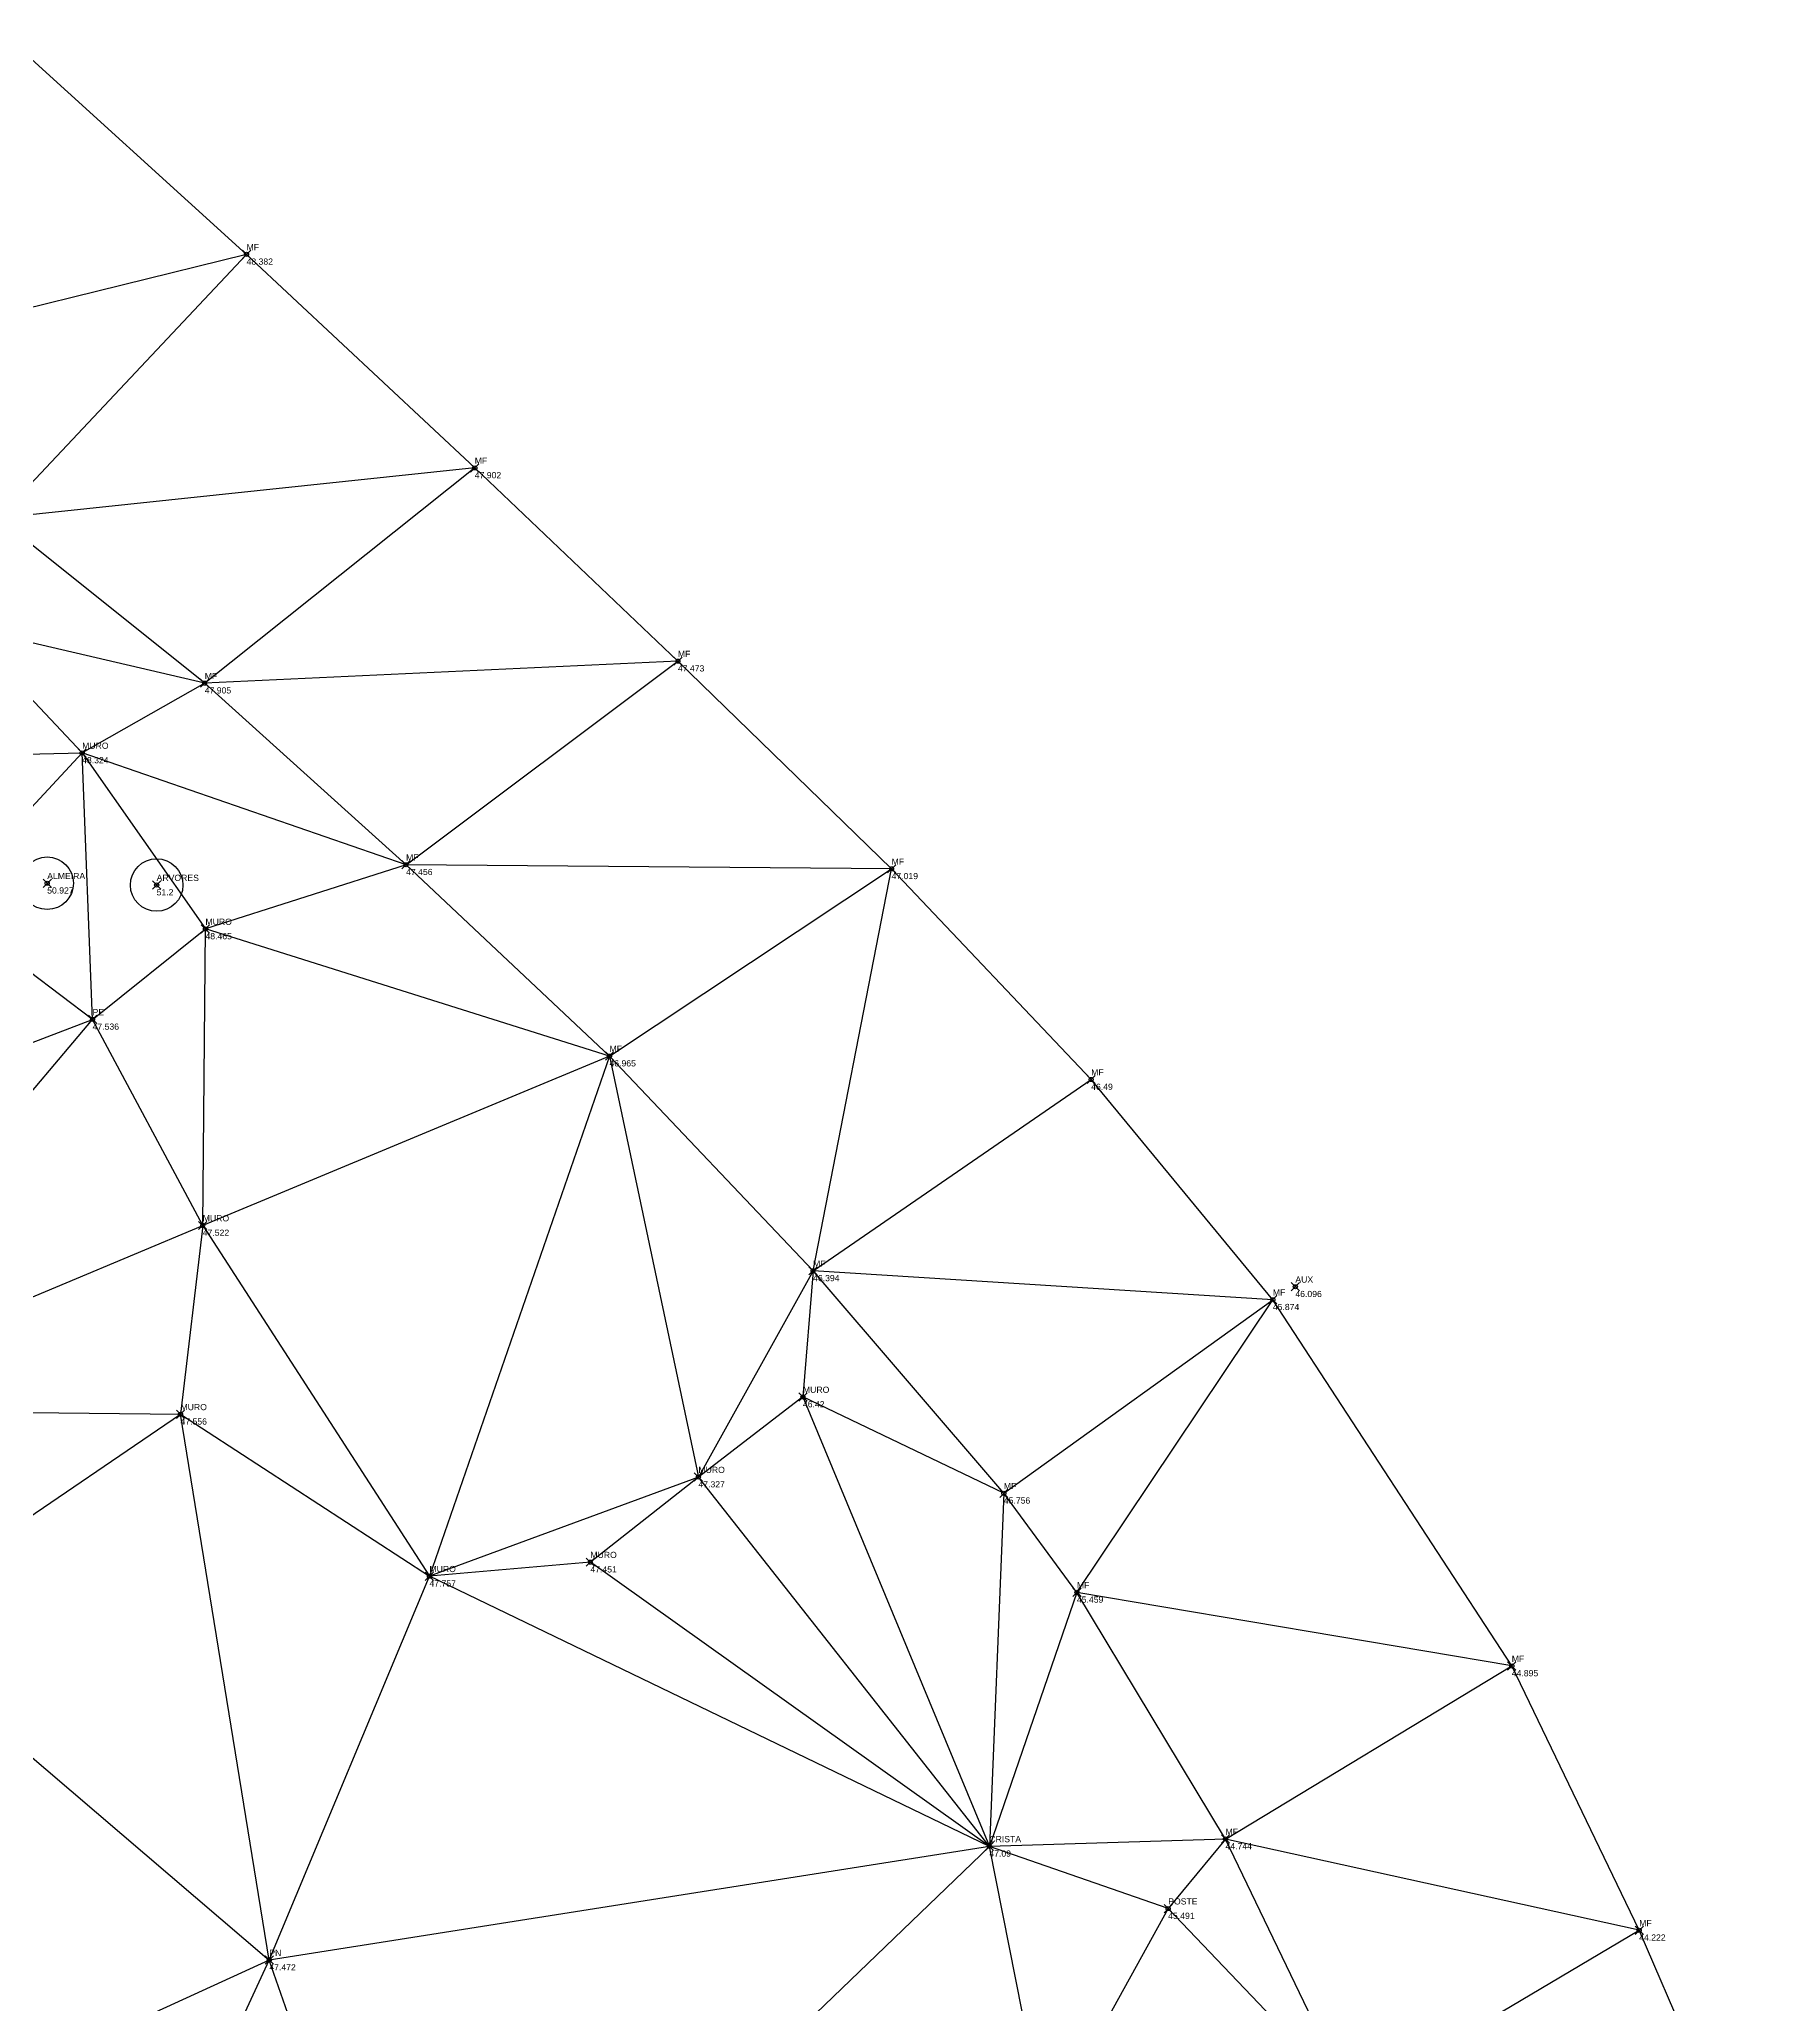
# Model space of a CAD drawing. Header units: millimetres. Extents: x 955 to 1094, y 4914 to 5043.
# Drawn here: x 1043.73 to 1085.6, y 4949.27 to 4996.87 of the extents above; entities that cross this region are included whole.
import ezdxf

# ---------------------------------------------------------------- set-up
doc = ezdxf.new("R2010")
doc.units = ezdxf.units.MM
doc.header["$PDMODE"] = 35
doc.header["$PDSIZE"] = 0.1
for name, color, linetype in [('_Arestas', 2, 'Continuous'), ('_Atributos', 7, 'Continuous'), ('_Cotas', 7, 'Continuous'), ('_Pontos', 7, 'Continuous')]:
    doc.layers.add(name, color=color, linetype=linetype)
doc.styles.get("Standard").update_dxf_attribs({"font": 'arial.ttf'})

msp = doc.modelspace()

# ---------------------------------------------------------------- linework, layer by layer
at = {"color": 1}
for centre in [(1043.917, 4976.431), (1046.568, 4976.387)]:
    msp.add_circle(centre, 0.636, dxfattribs=at)
at = {"layer": '_Arestas'}
for p, q in [((1048.747, 4991.662), (1043.003, 4996.871)), ((1048.747, 4991.662), (1037.647, 4988.927)), ((1042.731, 4985.272), (1048.747, 4991.662)), ((1054.276, 4986.49), (1048.747, 4991.662)), ((1054.276, 4986.49), (1042.731, 4985.272)), ((1054.276, 4986.49), (1047.734, 4981.277)), ((1059.198, 4981.81), (1054.276, 4986.49)), ((1047.734, 4981.277), (1042.731, 4985.272)), ((1047.734, 4981.277), (1041.884, 4982.643)), ((1044.763, 4979.587), (1041.884, 4982.643)), ((1059.198, 4981.81), (1047.734, 4981.277)), ((1052.612, 4976.879), (1059.198, 4981.81)), ((1064.375, 4976.78), (1059.198, 4981.81)), ((1047.734, 4981.277), (1044.763, 4979.587)), ((1052.612, 4976.879), (1047.734, 4981.277)), ((1038.445, 4979.446), (1044.763, 4979.587)), ((1041.341, 4975.901), (1044.763, 4979.587)), ((1044.763, 4979.587), (1047.751, 4975.323)), ((1052.612, 4976.879), (1044.763, 4979.587)), ((1045.016, 4973.133), (1044.763, 4979.587)), ((1052.612, 4976.879), (1047.751, 4975.323)), ((1064.375, 4976.78), (1052.612, 4976.879)), ((1057.54, 4972.244), (1052.612, 4976.879)), ((1057.54, 4972.244), (1064.375, 4976.78)), ((1062.473, 4967.043), (1064.375, 4976.78)), ((1069.21, 4971.677), (1064.375, 4976.78)), ((1045.016, 4973.133), (1041.341, 4975.901)), ((1045.016, 4973.133), (1047.751, 4975.323)), ((1047.685, 4968.142), (1047.751, 4975.323)), ((1057.54, 4972.244), (1047.751, 4975.323)), ((1034.47, 4969.093), (1045.016, 4973.133)), ((1037.046, 4963.693), (1045.016, 4973.133)), ((1047.685, 4968.142), (1045.016, 4973.133)), ((1057.54, 4972.244), (1047.685, 4968.142)), ((1057.54, 4972.244), (1053.178, 4959.647)), ((1062.473, 4967.043), (1057.54, 4972.244)), ((1057.54, 4972.244), (1059.695, 4962.048)), ((1062.473, 4967.043), (1069.21, 4971.677)), ((1073.612, 4966.343), (1069.21, 4971.677)), ((1037.046, 4963.693), (1047.685, 4968.142)), ((1047.685, 4968.142), (1047.146, 4963.569)), ((1047.685, 4968.142), (1053.178, 4959.647)), ((1062.473, 4967.043), (1059.695, 4962.048)), ((1062.473, 4967.043), (1062.227, 4963.988)), ((1073.612, 4966.343), (1062.473, 4967.043)), ((1067.094, 4961.656), (1062.473, 4967.043)), ((1067.094, 4961.656), (1073.612, 4966.343)), ((1068.865, 4959.256), (1073.612, 4966.343)), ((1079.401, 4957.473), (1073.612, 4966.343)), ((1062.227, 4963.988), (1059.695, 4962.048)), ((1067.094, 4961.656), (1062.227, 4963.988)), ((1062.227, 4963.988), (1066.744, 4953.105)), ((1037.046, 4963.693), (1047.146, 4963.569)), ((1039.721, 4958.521), (1047.146, 4963.569)), ((1047.146, 4963.569), (1053.178, 4959.647)), ((1049.298, 4950.349), (1047.146, 4963.569)), ((1059.695, 4962.048), (1053.178, 4959.647)), ((1059.695, 4962.048), (1057.077, 4959.988)), ((1066.744, 4953.105), (1059.695, 4962.048)), ((1067.094, 4961.656), (1066.744, 4953.105)), ((1068.865, 4959.256), (1067.094, 4961.656)), ((1049.298, 4950.349), (1053.178, 4959.647)), ((1057.077, 4959.988), (1053.178, 4959.647)), ((1066.744, 4953.105), (1053.178, 4959.647)), ((1066.744, 4953.105), (1057.077, 4959.988)), ((1068.865, 4959.256), (1066.744, 4953.105)), ((1079.401, 4957.473), (1068.865, 4959.256)), ((1072.465, 4953.282), (1068.865, 4959.256)), ((1039.721, 4958.521), (1049.298, 4950.349)), ((1072.465, 4953.282), (1079.401, 4957.473)), ((1082.489, 4951.071), (1079.401, 4957.473)), ((1066.744, 4953.105), (1049.298, 4950.349)), ((1066.744, 4953.105), (1052.965, 4939.852)), ((1072.465, 4953.282), (1066.744, 4953.105)), ((1071.077, 4951.597), (1066.744, 4953.105)), ((1068.108, 4946.223), (1066.744, 4953.105)), ((1072.465, 4953.282), (1071.077, 4951.597)), ((1082.489, 4951.071), (1072.465, 4953.282)), ((1075.516, 4946.949), (1072.465, 4953.282)), ((1071.077, 4951.597), (1068.108, 4946.223)), ((1075.516, 4946.949), (1071.077, 4951.597)), ((1075.516, 4946.949), (1082.489, 4951.071)), ((1085.602, 4943.889), (1082.489, 4951.071)), ((1049.298, 4950.349), (1039.568, 4945.907)), ((1047.199, 4945.817), (1049.298, 4950.349)), ((1052.965, 4939.852), (1049.298, 4950.349))]:
    msp.add_line(p, q, dxfattribs=at)
at = {"layer": '_Pontos'}
for p in [(1048.747, 4991.662), (1054.276, 4986.49), (1059.198, 4981.81), (1047.734, 4981.277), (1044.763, 4979.587), (1052.612, 4976.879), (1064.375, 4976.78), (1043.917, 4976.431), (1043.917, 4976.431), (1043.917, 4976.431), (1046.568, 4976.387), (1047.751, 4975.323), (1045.016, 4973.133), (1057.54, 4972.244), (1069.21, 4971.677), (1047.685, 4968.142), (1062.473, 4967.043), (1074.158, 4966.658), (1073.612, 4966.343), (1062.227, 4963.988), (1047.146, 4963.569), (1059.695, 4962.048), (1067.094, 4961.656), (1057.077, 4959.988), (1053.178, 4959.647), (1068.865, 4959.256), (1079.401, 4957.473), (1066.744, 4953.105), (1072.465, 4953.282), (1071.077, 4951.597), (1082.489, 4951.071), (1049.298, 4950.349)]:
    msp.add_point(p, dxfattribs=at)

# ---------------------------------------------------------------- texts
at = {"layer": '_Atributos'}
for s, p in [('MF', (1048.747, 4991.762)), ('MF', (1054.276, 4986.59)), ('MF', (1059.198, 4981.91)), ('MF', (1047.734, 4981.377)), ('MURO', (1044.763, 4979.687)), ('MF', (1052.612, 4976.979)), ('MF', (1064.375, 4976.88)), ('ALMEIRA', (1043.917, 4976.531)), ('ALMEIRA', (1043.917, 4976.531)), ('ALMEIRA', (1043.917, 4976.531)), ('ARVORES', (1046.568, 4976.487)), ('MURO', (1047.751, 4975.423)), ('PE', (1045.016, 4973.233)), ('MF', (1057.54, 4972.344)), ('MF', (1069.21, 4971.777)), ('MURO', (1047.685, 4968.242)), ('MF', (1062.473, 4967.143)), ('AUX', (1074.158, 4966.758)), ('MF', (1073.612, 4966.443)), ('MURO', (1062.227, 4964.088)), ('MURO', (1047.146, 4963.669)), ('MURO', (1059.695, 4962.148)), ('MF', (1067.094, 4961.756)), ('MURO', (1057.077, 4960.088)), ('MURO', (1053.178, 4959.747)), ('MF', (1068.865, 4959.356)), ('MF', (1079.401, 4957.573)), ('MF', (1072.465, 4953.382)), ('CRISTA', (1066.744, 4953.205)), ('POSTE', (1071.077, 4951.697)), ('MF', (1082.489, 4951.171)), ('PN', (1049.298, 4950.449))]:
    msp.add_text(s, height=0.15, dxfattribs=at).set_placement(p)
at = {"layer": '_Cotas'}
for s, p in [('48.382', (1048.747, 4991.412)), ('47.902', (1054.276, 4986.24)), ('47.473', (1059.198, 4981.56)), ('47.905', (1047.734, 4981.027)), ('48.324', (1044.763, 4979.337)), ('47.456', (1052.612, 4976.629)), ('50.927', (1043.917, 4976.181)), ('50.927', (1043.917, 4976.181)), ('50.927', (1043.917, 4976.181)), ('51.2', (1046.568, 4976.137)), ('47.019', (1064.375, 4976.53)), ('48.465', (1047.751, 4975.073)), ('47.536', (1045.016, 4972.883)), ('46.965', (1057.54, 4971.994)), ('46.49', (1069.21, 4971.427)), ('47.522', (1047.685, 4967.892)), ('46.394', (1062.473, 4966.793)), ('46.096', (1074.158, 4966.408)), ('45.874', (1073.612, 4966.093)), ('46.42', (1062.227, 4963.738)), ('47.556', (1047.146, 4963.319)), ('47.327', (1059.695, 4961.798)), ('45.756', (1067.094, 4961.406)), ('47.451', (1057.077, 4959.738)), ('47.757', (1053.178, 4959.397)), ('45.459', (1068.865, 4959.006)), ('44.895', (1079.401, 4957.223)), ('47.09', (1066.744, 4952.855)), ('44.744', (1072.465, 4953.032)), ('45.491', (1071.077, 4951.347)), ('44.222', (1082.489, 4950.821)), ('47.472', (1049.298, 4950.099))]:
    msp.add_text(s, height=0.15, dxfattribs=at).set_placement(p)

doc.saveas('drawing.dxf')
